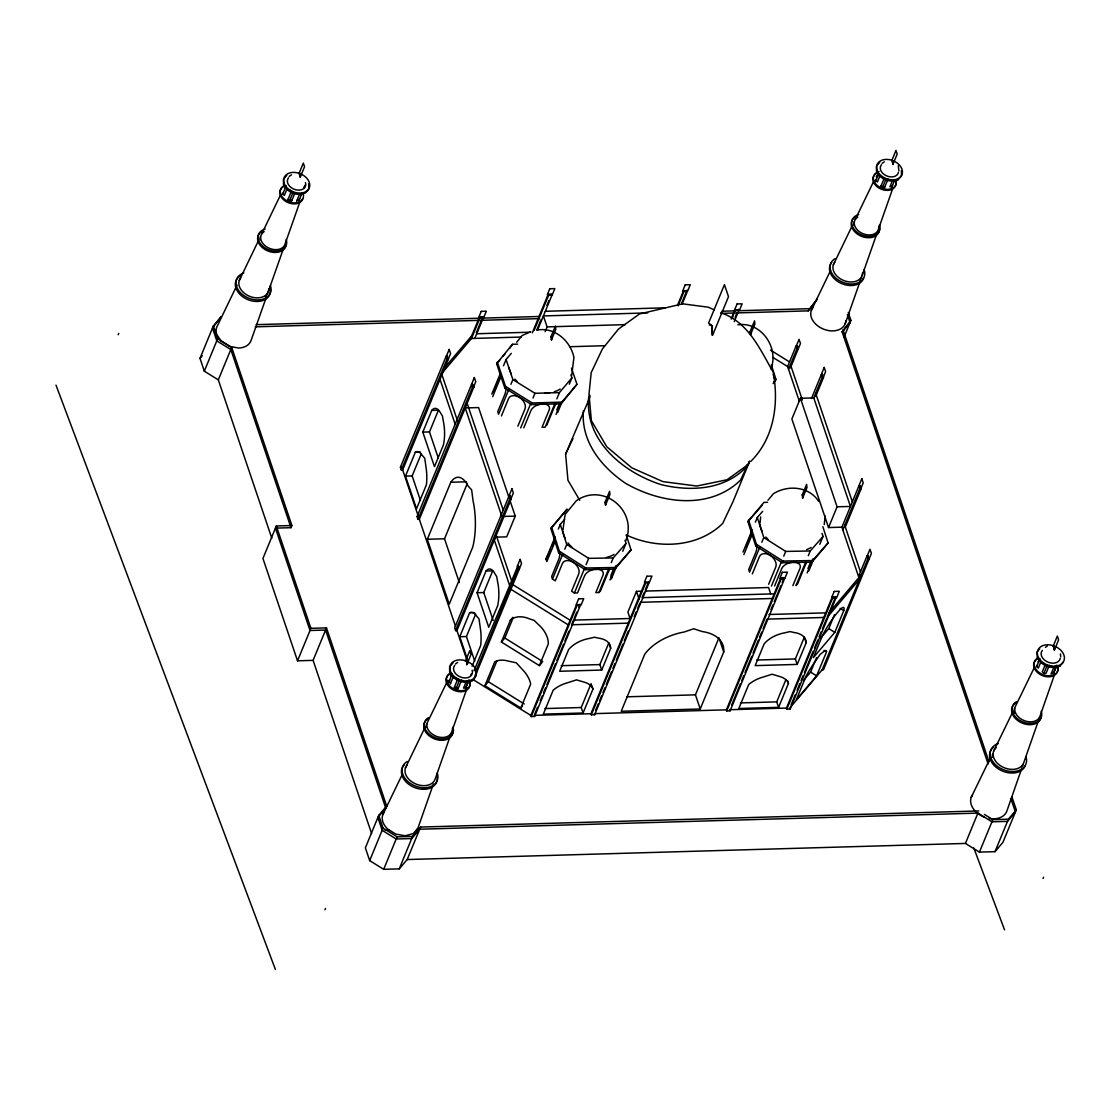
<?xml version="1.0" encoding="UTF-8"?>
<svg xmlns="http://www.w3.org/2000/svg" width="1120" height="1120" viewBox="0 0 1120 1120"><rect width="100%" height="100%" fill="white"/><g stroke="black" fill="none" stroke-linecap="round" stroke-linejoin="round"><path stroke-width="1.5" d="M712.026 335.104L712.054 325.654L708.596 323.106L724.444 284.634L728.504 296.66L712.656 335.132L712.054 325.654L709.324 324.982M1053.122 646.31L1057.35 636.076L1058.624 639.856L1054.41 650.09L1054.424 646.562L1053.206 646.128M893.018 164.178L891.8 160.594L895.972 150.444L897.19 154.042L893.018 164.178L893.06 160.748L891.87 160.398M300.258 177.142L299.04 173.502L303.324 163.086L304.556 166.74L300.258 177.142L300.328 173.642L299.11 173.306M551.53 339.682L551.138 336.476M605.64 504.868L605.304 501.662L609.588 491.274L609.924 494.494L605.472 505.288L605.136 502.082M802.69 497.924L802.354 494.718M563.024 529.676L565.11 514.43L576.436 500.626C603.428 482.132 637.98 510.874 625.73 540.89M760.06 522.732L760.676 516.88M824.25 524.552L825.16 515.956M750.442 334.852L750.274 331.226M571.704 375.41L573.93 357.406C570.444 340.676 554.386 326.648 536.774 330.148M770.938 368.886C779.296 347.746 761.152 321.356 737.87 324.786M470.89 674.94L471.198 674.03M1021.468 769.244L1006.852 811.104A19.11 13.678 22.4 0 1 989.184 818.468M1039.458 717.752L1023.694 762.86A16.128 11.536 22.4 0 1 1001.882 766.612A16.128 11.536 22.4 0 1 996.254 747.558M1054.634 674.296L1039.892 716.478A13.258 9.492 22.4 0 1 1024.324 720.664A13.258 9.492 22.4 0 1 1015.14 706.972L1034.74 666.652M433.384 784.07L417.914 828.156L413.28 833.602L405.202 835.772L395.808 834.106L387.646 829.038A18.816 13.468 22.4 0 1 384.104 812.196M451.15 733.46L435.092 779.226A15.876 11.368 22.4 0 1 414.54 783.412A15.876 11.368 22.4 0 1 406.952 765.268M467.208 687.736L451.612 732.172A13.062 9.338 22.4 0 1 436.268 736.302A13.062 9.338 22.4 0 1 427.238 722.82L447.818 680.288M266.588 296.436L251.034 340.578A18.41 13.174 22.4 0 1 238.588 348.026L229.404 346.388M268.296 291.592L283.864 247.408M299.992 201.642L284.9 244.482A12.782 9.142 22.4 0 1 269.892 248.528A12.782 9.142 22.4 0 1 261.044 235.326L280.882 194.18M845.264 323.526L860.356 280.602M862.064 275.772L876.638 234.29M892.878 188.09L878.206 229.852A12.642 9.044 22.4 0 1 863.352 233.842A12.642 9.044 22.4 0 1 854.602 220.794L873.936 180.81M287.154 188.664L284.368 195.44L282.828 193.984L283.36 192.472M285.25 187.194L284.704 188.706L285.824 185.99M299.642 198.716L299.11 200.228L297.024 200.298M300.986 194.95L301.532 193.438M304.052 187.866L305.032 185.15M449.596 680.106L449.05 681.66L450.618 683.144M451.528 674.716L450.968 676.256L452.088 673.554M466.34 681.338L463.554 688.1L465.682 688.044L469.014 679.728M467.614 682.654L468.16 681.1M876.414 179.074L875.868 180.572L877.394 182.014L880.012 175.686M878.276 173.852L877.324 176.358L877.744 175.35M892.514 185.262L891.982 186.76L889.91 186.816L892.528 180.488M1038.828 660.534L1038.254 662.102L1039.234 659.526M1040.956 661.696L1038.324 668.08L1036.714 666.582L1037.274 665M1055.572 667.59L1056.132 666.008M304.094 187.74L304.346 186.83M465.43 661.15L469.714 650.762L470.974 654.486L466.69 664.874L466.732 661.346L465.514 660.968M118.202 334.726L118.748 333.41M271.824 538.216L218.316 379.862L204.316 371.168L199.99 358.372L213.374 325.892L221.298 316.568L212.492 328.062L216.804 340.858L230.818 349.552L291.004 527.688L275.436 528.136L310.016 630.49L325.584 630.042L385.784 808.192L377.86 817.516L382.186 830.312L396.186 839.006L411.768 838.544L419.678 829.22M204.316 371.168L217.686 338.632L213.374 325.892M282.828 193.984L286.132 185.934M287.784 200.074L291.55 190.932M289.324 201.53L293.062 192.458M291.41 201.474L294.63 193.676M218.316 379.862L231.7 347.382L217.7 338.688M296.604 201.32L299.81 193.522M298.69 201.264L301.882 193.298M231.7 347.382L291.9 525.532L276.332 525.98L262.934 558.46L297.528 660.814L313.096 660.352L326.48 627.886L310.912 628.334L297.528 660.814M291.004 527.688L291.9 525.532M401.338 469.98L447.16 358.792L448.504 358.75L402.668 469.938L401.338 469.98L400.414 467.236L446.236 356.048L447.58 356.006M431.76 410.41A23.548 8.708 88.3 0 1 440.678 413.196L442.428 415.954L443.268 420.868A23.548 8.708 88.3 0 1 443.422 444.948L434.476 466.648L422.8 432.11L431.76 410.41L438.424 410.214L429.478 431.928L438.368 458.234M415.352 452.172A24.248 8.96 88.3 0 1 421.666 454.692L424.746 458.276L426.09 467.74A24.248 8.96 88.3 0 1 426.384 484.848L416.528 508.788L405.482 476.112L415.352 452.172L420.35 452.032M420.434 500.43L412.16 475.916L421.372 453.572M470.288 339.36L479.584 316.792L482.916 316.694L483.294 317.8L474.796 338.394M441.322 373.982L471.464 338.492L479.948 317.898L479.584 316.792M476.28 332.808L482.916 316.694M419.342 519.288L418.012 519.316L417.074 516.572L471.52 384.51L472.85 384.482L473.774 387.212L419.342 519.288L455.462 626.178M418.012 519.316L472.444 387.254L471.52 384.51M571.494 368.116L576.968 384.328L561.176 403.76L531.58 404.614L504.854 388.038L496.636 363.72L512.428 344.288L517.65 344.134M450.8 482.258A43.568 16.1 88.3 0 1 468.048 485.968L471.646 489.888L473.06 500.822A43.568 16.1 88.3 0 1 472.724 547.162L449.232 604.184L427.308 539.266L450.8 482.258L466.298 481.81M491.82 394.114L500.248 373.66M503.496 365.792L506.086 359.506L511.294 353.374M512.428 344.288L509.6 348.46M493.402 392.238L499.24 378.084M492.688 396.676L499.814 379.372A9.814 3.626 88.3 0 1 502.404 377.076M504.854 388.038L505.526 386.386L497.322 362.082M459.326 582.582L444.514 538.776L467.362 483.35M508.984 389.032L498.61 414.204L497.742 411.656L504.882 394.338A9.814 3.626 88.3 0 0 505.974 387.674M510.93 384.314L512.876 379.596L506.086 359.506M532.308 332.836L548.24 294.182L551.572 294.098L551.95 295.19L537.488 330.274M534.086 330.512L548.604 295.288L548.24 294.182M536.97 329.518L540.96 319.858M546.924 305.368L548.926 300.538M501.424 415.954L508.55 398.65A9.814 6.678 40.3 0 1 519.4 397.418A9.814 6.678 40.3 0 1 525.014 408.87L517.888 426.174M545.132 331.674L547.106 326.886L543.396 315.924L647.696 312.914M520.702 427.91L530.432 404.32M533.022 398.02L534.968 393.302L559.426 392.602L571.914 377.888L570.864 374.808M531.58 404.614L532.266 402.976L561.848 402.122L576.968 384.328M324.926 909.762L325.472 908.46M523.81 427.826L530.95 410.522A9.814 5.81 -18.7 0 1 542.668 403.928A9.814 5.81 -18.7 0 1 549.178 409.99L542.038 427.294L545.16 427.21L554.876 403.606M510.454 495.754L509.11 495.796L454.678 627.858L455.602 630.602L456.946 630.56L511.378 498.498L510.034 498.54L455.602 630.602M326.48 627.886L386.68 806.022L378.756 815.346L365.372 847.826L369.684 860.622L383.698 869.316L399.266 868.868L407.19 859.544L420.574 827.064L978.81 810.95M385.784 808.192L386.68 806.022M556.822 398.888L559.426 392.602M486.024 571.032A23.548 8.708 88.3 0 1 494.956 573.818L496.692 576.576L497.546 581.49A23.548 8.708 88.3 0 1 497.7 605.57L488.74 627.284L477.078 592.746L486.024 571.032L492.702 570.836L483.756 592.55L493.192 620.508M468.594 662.872L459.76 636.734L469.616 612.794L474.628 612.654M546.742 425.334L553.882 408.03A9.814 1.554 -58.2 0 1 555.814 404.124M369.684 860.622L383.054 828.086L378.756 815.346M556.78 409.948L559.384 403.648M556.052 414.372L560.602 403.368M557.648 412.51L562.184 401.492M569.324 384.188L571.914 377.888M510.244 501.312L515.242 516.11L506.702 536.844L496.692 537.138M474.712 661.052L466.424 636.538L475.636 614.208M448.63 682.682L451.822 674.702M450.198 684.166L453.404 676.382M454.118 687.848L457.884 678.72M459.438 680.288L455.7 689.332L457.828 689.276L461.594 680.148M383.698 869.316L397.082 836.836L412.58 836.388L420.574 827.064M472.108 666.218L480.662 645.47A24.248 8.96 88.3 0 0 480.354 628.362L479.024 618.898L475.944 615.314A24.248 8.96 88.3 0 0 469.616 612.794M465.682 688.044L468.328 681.618M474.012 670.754L517.846 565.992M475.594 671.888L518.112 568.75L517.188 566.006M579.768 500.318L567.952 480.27L565.6 454.132L590.016 396.984M472.276 679.938L473.606 679.91L519.442 568.708L518.518 565.978M411.698 838.558L412.58 836.388L399.266 868.868M541.926 662.606L539.364 665.616L501.396 642.04L510.342 620.326L512.904 617.316M484.904 685.692L494.76 661.752A24.248 16.492 40.4 0 1 508.55 661.15L516.25 662.802L522.914 670.068A24.248 16.492 40.4 0 1 530.684 684.054L520.814 707.994L484.904 685.692L488.306 681.674L496.86 660.94M501.396 642.04L504.812 638.022L513.114 617.876M550.844 528.514L566.986 509.292L550.844 528.514L558.67 552.832L585.2 569.66L614.894 569.114L631.036 549.892L626.346 535.304M556.514 541.94A9.814 3.556 89 0 0 553.966 544.236L546.826 561.54L546.014 558.978L555.086 536.956M558.334 529.088L560.28 524.37L564.536 519.526M550.872 549.262L546.014 558.978M552.174 546.112L554.12 541.394M558.67 552.832L559.342 551.194L551.516 526.876M609.658 569.492A9.814 1.638 -57.6 0 0 607.712 573.384L600.572 590.688L598.948 592.536L595.826 592.592L602.952 575.288A9.814 5.866 -17.8 0 0 596.414 569.114A9.814 5.866 -17.8 0 0 584.668 575.61L577.528 592.914L574.406 592.984L571.606 591.206L578.746 573.902A9.814 6.65 41.3 0 0 573.188 562.38A9.814 6.65 41.3 0 0 562.408 563.542L555.268 580.846L552.482 579.082L562.856 553.91M564.802 549.192L566.748 544.46L560.28 524.37M677.712 304.766L683.69 290.276L684.054 291.368L678.09 305.858M681.716 303.072L686.364 291.788M682.122 304.094L687.4 291.284L687.022 290.178M539.364 665.616L548.31 643.902A23.548 16.016 40.4 0 0 537.922 624.092L534.156 620.396L529.494 618.856A23.548 16.016 40.4 0 0 510.342 620.326M574.406 592.984L584.78 567.812M586.082 564.662L588.672 558.362L613.214 557.928L625.996 543.396L625.002 540.302M585.2 569.66L585.872 568.008L615.58 567.476L631.036 549.892M531.258 716.562L530.88 715.47L576.716 604.268L577.08 605.374L531.258 716.562L534.59 716.464L580.426 605.276L580.048 604.184L578.732 607.362M534.884 713.748L537.558 707.28M540.218 700.812L542.22 695.954M543.564 692.72L545.552 687.862M546.896 684.628L555.562 663.6M556.892 660.366L563.556 644.182M564.9 640.948L568.89 631.246M574.126 618.534L576.758 612.15M598.948 592.536L608.678 568.932M611.268 562.646L613.214 557.928M613.494 569.156L610.904 575.442L611.73 578.004L610.106 579.852L615.93 565.698M614.894 569.114L615.58 567.476M611.73 578.004L616.91 565.418M622.748 551.264L625.996 543.396M731.15 319.088L735.14 309.414L732.214 318.5M735.154 317.38L737.142 312.55M734.244 321.594L738.85 310.422L738.472 309.316M583.086 712.992L592.956 689.066A24.248 14.364 -18.7 0 0 584.024 682.108L576.534 679.868L568.134 682.57A24.248 14.364 -18.7 0 0 553.182 690.2L543.312 714.14L583.086 712.992L581.238 707.518L591.094 683.578M601.72 670.054L599.872 664.58L608.818 642.866L610.666 648.354L601.72 670.054L559.678 671.272L568.638 649.558A23.548 13.958 -18.7 0 1 589.372 638.442L594.482 637.224L598.71 638.176A23.548 13.958 -18.7 0 1 610.666 648.354M641.676 591.192L636.454 591.346L627.914 612.08L630.028 618.338M591.304 714.826L590.94 713.734L645.372 581.672L645.736 582.764L591.304 714.826L594.65 714.728L649.082 582.666L648.704 581.574L645.386 589.624M595.602 710.402L598.276 703.934M599.606 700.686L601.608 695.842M602.938 692.608L604.94 687.75M606.27 684.516L611.604 671.566M612.948 668.332L614.95 663.488M616.28 660.254L622.944 644.07M624.274 640.836L628.278 631.134M634.242 616.658L636.216 611.87M637.532 608.678L639.506 603.904M644.07 592.844L642.068 597.66L774.186 593.852M773.122 383.628L776.006 379.47L771.316 364.882M808.22 310.87L817.026 299.376L808.22 310.87L721 313.376M799.4 401.422L787.626 366.548L796.11 345.954L797.44 345.912L798.364 348.656L797.034 348.698L788.55 369.292M749.532 461.524L732.97 501.718L722.68 523.46C697.452 548.128 656.908 549.374 626.206 534.94M790.398 367.99L800.464 343.476L799.05 339.318L796.572 345.324L797.986 349.496M875.462 181.58L878.458 174.3M880.782 186.592L884.464 177.674M882.308 188.02L885.948 179.186M884.38 187.964L888.048 179.046M822.864 526.736L828.086 542.962L811.944 562.17L782.236 562.716L755.706 545.888L747.88 521.57L764.022 502.348L767.522 502.292M822.724 374.374L821.38 374.416L822.304 377.16L813.764 397.894L800.422 398.272L791.868 419.006L828.548 527.562L841.89 527.17L858.984 485.702L860.314 485.66L861.238 488.404L845.306 527.058M891.562 187.754L894.558 180.488M743.05 552.034L752.136 530.012M755.37 522.144L757.316 517.426L762.636 511.378M745.976 547.036L751.814 532.882M743.876 554.596L751.002 537.292A9.814 3.556 89 0 1 753.564 535.01M811.482 398.44L821.38 374.416M848.232 312.396L850.92 320.348L842.128 331.898L988.134 764.05M815.682 396.438L823.648 377.118L822.304 377.16M755.706 545.888L756.392 544.25L748.566 519.932M700.224 708.988L695.45 694.848L718.942 637.826L723.73 651.98L700.224 708.988L621.222 711.27L644.728 654.262A43.568 25.816 -18.7 0 1 683.97 632.058L693.7 628.768L702.058 631.526A43.568 25.816 -18.7 0 1 723.73 651.98M844.13 336.938L850.92 320.348M759.892 546.966L749.518 572.138L748.692 569.576L755.832 552.272A9.814 3.556 89 0 0 756.966 545.594M761.838 542.248L763.784 537.53L757.316 517.426M752.318 573.902L759.444 556.598A9.814 6.65 41.3 0 1 770.224 555.45A9.814 6.65 41.3 0 1 775.782 566.958L768.656 584.262M771.442 586.04L781.172 562.436M783.762 556.15L785.708 551.418L810.25 550.984L823.032 536.452L822.038 533.358M782.236 562.716L782.922 561.064L812.616 560.532L828.086 542.962M774.578 585.984L781.704 568.68A9.814 5.866 -17.8 0 1 793.464 562.17A9.814 5.866 -17.8 0 1 800.002 568.344L792.862 585.648M726.39 709.828L780.822 577.752L784.154 577.654L784.532 578.76L730.1 710.822L726.754 710.92L726.39 709.828L594.272 713.636L594.65 714.728M726.754 710.92L781.186 578.858L780.822 577.752M731.724 704.872L740.39 683.844M741.734 680.61L743.722 675.752M745.066 672.518L751.73 656.334M753.06 653.1L758.394 640.164M759.724 636.93L761.726 632.072M763.07 628.838L767.06 619.136L823.802 617.47M770.952 609.7L772.94 604.884M774.256 601.692L780.864 585.662M782.18 582.47L784.154 577.654M805.714 561.988L795.984 585.592L797.622 583.744L804.748 566.44A9.814 1.638 -57.6 0 1 806.694 562.548M808.304 555.702L810.25 550.984M807.94 568.512L810.544 562.212M807.142 572.922L812.98 558.754M811.944 562.17L812.616 560.532M808.766 571.06L813.316 560.056M819.798 544.32L823.032 536.452M828.548 527.562L837.088 506.814L800.422 398.272M842.814 529.914L859.908 488.446L858.984 485.702M778.582 707.35L788.452 683.41A24.248 14.364 -18.7 0 0 779.52 676.466L772.044 674.226L763.63 676.928A24.248 14.364 -18.7 0 0 748.692 684.558L738.822 708.498L778.582 707.35L776.734 701.876L785.946 679.532M797.216 664.412L795.368 658.938L804.314 637.224L806.176 642.698L797.216 664.412L755.188 665.63L764.134 643.916A23.548 13.958 -18.7 0 1 784.868 632.8L789.992 631.582L794.206 632.534A23.548 13.958 -18.7 0 1 806.176 642.698M786.478 708.092L832.3 596.862L835.632 596.778L835.996 597.87L790.174 709.058L786.828 709.156L786.464 708.064L729.722 709.73L730.1 710.822M786.828 709.156L832.664 597.968L832.3 596.862M791.112 704.76L795.13 695.016M797.118 690.2L799.806 683.69M801.108 680.484L803.138 675.612M804.44 672.406L813.134 651.336M814.478 648.102L817.81 640.024M819.112 636.804L821.142 631.932M822.444 628.726L826.476 618.982M835.632 596.778L827.148 617.372L859.488 579.25M803.838 680.078L810.6 672.098L816.522 657.748M820.862 637.938L828.772 628.628L834.526 614.67M826.504 651.91A24.248 3.822 -58.2 0 0 823.41 651.798L820.092 654.43L815.304 661.36A24.248 3.822 -58.2 0 0 806.19 675.836L796.334 699.762L816.634 675.85L826.504 651.91L824.082 650.412M843.752 610.652A23.548 3.71 -58.2 0 0 839.79 609.84L835.03 615.454A23.548 3.71 -58.2 0 0 822.29 635.936L813.344 657.65L834.806 632.366L843.752 610.652L840.14 608.412M868.378 555.87L867.048 555.912L858.564 576.506L841.89 527.17M790.174 709.058L789.796 707.966L822.15 669.844L867.972 558.656L867.048 555.912M1036.714 666.582L1039.906 658.616M965.426 843.43L977.914 813.106L991.928 821.8L1007.496 821.352L1015.42 812.028L1011.094 799.232L1011.99 797.076L1016.316 809.858L1002.918 842.338L995.008 851.662L979.426 852.11L965.426 843.43L407.19 859.544M1044.932 665.448L1042.3 671.832L1043.91 673.344L1046.066 673.274L1049.356 665.294M1043.91 673.344L1047.158 665.434M1051.036 674.128L1054.088 666.736M979.426 852.11L992.824 819.644L1008.322 819.196L1016.316 809.858M1053.192 674.072L1056.874 665.154L1053.612 673.064L1051.442 673.12M995.008 851.662L1008.392 819.182M1043.042 878.514L1043.574 877.198M590.016 395.36L588.546 398.468C585.354 441.56 623.854 472.78 661.43 484.722C690.396 491.582 723.52 490.112 745.626 467.796L747.096 464.688M565.6 454.132L572.95 438.606M749.392 461.412L740.572 480.06C709.562 510.44 660.38 503.426 625.688 483.378C601.482 467.068 580.93 441.7 583.394 410.97M749.812 461.3L748.328 464.45L727.02 479.766L696.78 486.038L662.928 481.614L631.792 467.81L606.788 446.782L591.374 420.644L588.994 394.128L591.206 372.61L602.378 348.992L618.492 329.056L639.492 313.964L682.612 303.842L708.232 307.188L714.504 309.974M237.048 285.096L216.65 327.376A18.41 13.174 22.4 0 0 216.734 334.474L221.41 341.432M239.288 280.448L258.174 241.262M382.788 814.674L402.458 774.046M405.454 767.844L425.124 727.174M811.272 310.464L830.438 270.802M833.364 264.754L851.816 226.576M971.194 797.398L990.626 757.4M993.594 751.296L1013.068 711.27M750.778 461.412C774.228 438.144 779.002 403.592 773.206 372.246C760.046 349.188 748.076 321.706 720.776 312.746M516.67 342.258L522.046 335.622L530.726 331.702M767.97 500.234L773.472 493.682C787.85 484.68 808.878 486.332 818.622 501.256M849.996 322.546L842.128 331.898L850.038 322.574L847.336 314.552M286.79 175.378L283.458 179.298L283.528 184.52C287.168 192.528 297.36 196.616 305.438 192.934L308.77 189.014L308.714 183.792M199.99 358.372L202.258 355.712M444.346 368.032L473.382 333.844M496.636 363.72L499.884 359.912M503.118 356.09L505.274 353.556M453.012 662.858L449.61 666.876L449.666 672.21C453.404 680.386 463.806 684.572 472.066 680.806L475.468 676.802L475.44 674.128M879.746 162.316L876.456 166.194L876.512 171.346C880.124 179.27 890.204 183.33 898.184 179.676L901.488 175.798L901.418 170.632M876.232 176.778L877.856 174.86M520.814 707.994L522.522 705.978M829.052 612.724L861.406 574.616M1039.766 648.802L1037.176 651.854L1037.232 657.272C1041.012 665.574 1051.596 669.83 1059.968 666.008L1063.426 661.934M773.794 381.976L776.006 379.47M747.88 521.57L762.244 505.246M289.17 176.442L291.452 174.804M882.084 163.408L884.338 161.784M455.42 664.02L457.744 662.34M1045.394 647.332L1047.27 646.114M292.852 193.298L296.002 193.2M885.738 180.04L890.4 179.9M893.522 179.816L898.184 179.676M291.83 200.438L289.744 200.508L288.204 199.052M884.786 186.97L882.728 187.026L881.202 185.584M548.604 295.288L551.95 295.19M684.054 291.368L687.4 291.284M545.314 311.29L665.252 307.818M479.948 317.898L483.294 317.8M735.504 310.52L738.85 310.422M256.116 324.66L479.402 318.22M482.888 318.122L538.72 316.498M721.882 311.22L735.84 310.814M739.34 310.716L809.116 308.7M255.22 326.83L539.574 318.626M547.106 326.886L625.324 324.632M476.714 333.746L529.984 332.22M471.464 338.492L521.206 337.05M569.842 346.724L604.618 345.716M472.444 387.254L473.774 387.212M422.8 432.11L429.478 431.928M400.414 467.236L401.744 467.208M405.482 476.112L412.16 475.916M859.908 488.446L861.238 488.404M417.074 516.572L418.418 516.544L402.668 469.938M503.566 516.446L515.242 516.11M837.088 506.814L850.444 506.436L813.764 397.894M427.308 539.266L444.514 538.776M518.112 568.75L519.442 568.708M867.972 558.656L869.316 558.614M645.736 582.764L649.082 582.666M781.186 578.858L784.532 578.76M477.078 592.746L483.756 592.55M645.148 591.094L768.572 587.524L770.686 593.796M640.164 602.308L772.282 598.486M832.664 597.968L835.996 597.87M577.08 605.374L580.426 605.276M630.196 618.492L573.468 620.13L571.564 624.778L628.278 623.14M768.978 614.502L825.72 612.864M459.76 636.734L466.424 636.538M561.19 665.686L599.872 664.58M756.7 660.044L795.368 658.938M822.15 669.844L823.48 669.802L871.402 553.448L869.988 549.276L867.51 555.296L868.924 559.454M459.2 681.17L462.42 681.086M468.846 680.89L472.066 680.806M1046.906 666.372L1051.806 666.232M1055.068 666.148L1059.968 666.008M458.248 688.254L456.12 688.31L454.538 686.826M626.752 696.822L695.45 694.848M544.922 708.568L581.238 707.518M740.432 702.912L776.734 701.876M590.94 713.734L534.226 715.372L534.59 716.464M385.056 830.228L389.368 830.102M416.934 829.304L977.914 813.106M286.958 189.644L290.346 190.246M1040.802 662.592L1043.602 663.096M453.18 677.446L455.952 677.936M770.448 350.07L789.53 361.914M772.94 357.434L787.626 366.548M512.876 379.596L534.968 393.302M505.526 386.386L532.266 402.976M828.772 628.628L834.806 632.366M810.6 672.098L816.634 675.85M984.41 814.422L992.824 819.644M221.298 341.278L229.6 346.43M383.082 828.142L397.082 836.836M512.862 584.668L570.136 620.228M510.972 589.33L568.232 624.876M504.812 638.022L542.766 661.598M488.306 681.674L524.23 703.976M473.634 679.924L530.88 715.47M763.784 537.53L785.708 551.418M756.392 544.25L782.922 561.064M566.748 544.46L588.672 558.362M559.342 551.194L585.872 568.008M973.826 848.022L1004.556 929.866M56 385.14L275.436 969.556M1053.556 647.556L1054.382 650.034M843.01 329.728L989.03 761.894M815.668 393.246L852.348 501.802M796.11 345.954L797.034 348.698M790.454 364.644L802.396 399.994M844.732 525.266L860.468 571.872M787.528 680.68L788.452 683.41M636.454 591.346L639.1 599.172M591.556 684.95L592.956 689.066M509.11 495.796L510.034 498.54M509.138 498.022L478.576 407.568L465.234 407.946L501.9 516.502M467.138 403.312L503.258 510.216M446.236 356.048L447.16 358.792M441.924 374.71L457.674 421.302M511.42 580.342L496.216 535.332L494.284 539.966L510.02 586.572M440.006 379.344L455.21 424.34M456.946 630.56L466.718 659.484M276.332 525.98L310.912 628.334M313.096 660.352L371.616 833.56M773.248 374.626L775.334 381.108M552.482 579.082L551.656 576.52L558.782 559.216A9.814 3.556 89 0 0 559.93 552.538M898.254 165.816L898.94 170.842M1060.444 653.898L1060.71 656.838M855.302 219.394A12.642 9.044 22.4 0 1 857.71 217.14M862.526 272.902A15.372 11.004 22.4 0 1 844.004 280.63A15.372 11.004 22.4 0 1 834.82 262.262M894.348 161.266A13.412 9.604 22.4 0 1 897.946 178.738A13.412 9.604 22.4 0 1 876.932 169.54A13.412 9.604 22.4 0 1 892.766 160.58M895.944 179.942A11.956 8.554 22.4 0 1 888.888 189.308A11.956 8.554 22.4 0 1 874.454 182.154A11.956 8.554 22.4 0 1 879.004 171.528M992.53 757.442A16.226 11.606 22.4 0 1 992.502 754.236M1023.162 764.414A16.226 11.606 22.4 0 1 1021.636 767.046M984.41 817.138A19.11 13.678 22.4 0 1 972.524 794.892M426.3 727.384A13.132 9.394 22.4 0 1 426.636 724.052M452.396 728.336A15.148 10.85 22.4 0 1 434.672 738.962A15.148 10.85 22.4 0 1 427.91 718.928M452.914 727.076A15.148 10.85 22.4 0 1 435.19 737.702A15.148 10.85 22.4 0 1 428.428 717.668M467.754 661.64A13.846 9.912 22.4 0 1 471.982 679.756A13.846 9.912 22.4 0 1 450.142 670.446A13.846 9.912 22.4 0 1 466.452 661.094M853.692 225.218A12.712 9.1 22.4 0 1 854.028 221.998M1057.364 666.918A12.53 8.974 22.4 0 1 1042.692 675.696A12.53 8.974 22.4 0 1 1037.092 659.134M1057.784 665.91A12.53 8.974 22.4 0 1 1043.112 674.688A12.53 8.974 22.4 0 1 1037.512 658.126M1040.788 718.466A15.386 11.018 22.4 0 1 1019.13 721.546A15.386 11.018 22.4 0 1 1015.84 702.982M1041.236 711.298A15.386 11.018 22.4 0 1 1023.232 722.092A15.386 11.018 22.4 0 1 1016.358 701.75M861.518 277.312A15.47 11.06 22.4 0 1 860.062 279.818M1055.586 646.59A14.07 10.066 22.4 0 1 1059.87 664.986A14.07 10.066 22.4 0 1 1037.68 655.522A14.07 10.066 22.4 0 1 1054.256 646.03M1025.374 765.394A18.9 13.524 22.4 0 1 999.6 769.664A18.9 13.524 22.4 0 1 993.51 747.236M1025.92 756.602A18.9 13.524 22.4 0 1 1015.056 771.386A18.9 13.524 22.4 0 1 992.208 760.606A18.9 13.524 22.4 0 1 998.284 743.554M1014.622 713.328A13.342 9.548 22.4 0 1 1014.552 708.19M863.632 278.236A18.018 12.894 22.4 0 1 840.322 282.982A18.018 12.894 22.4 0 1 831.698 262.402M864.164 269.794A18.018 12.894 22.4 0 1 843.094 282.422A18.018 12.894 22.4 0 1 835.058 258.622M878.962 226.142A14.672 10.5 22.4 0 1 861.798 236.432A14.672 10.5 22.4 0 1 855.246 217.042M879.48 224.924A14.672 10.5 22.4 0 1 870.8 236.432A14.672 10.5 22.4 0 1 853.09 227.64A14.672 10.5 22.4 0 1 858.662 214.592M469.364 682.01A12.348 8.834 22.4 0 1 454.916 690.662A12.348 8.834 22.4 0 1 449.4 674.352M469.784 680.988A12.348 8.834 22.4 0 1 455.336 689.64A12.348 8.834 22.4 0 1 449.834 673.33M845.81 320.838A18.214 13.034 22.4 0 1 823.424 329.098A18.214 13.034 22.4 0 1 812.994 307.51M895.538 180.936A11.956 8.554 22.4 0 1 881.552 189.308A11.956 8.554 22.4 0 1 876.218 173.516M898.45 172.284A9.478 6.776 22.4 0 1 886.494 175.826A9.478 6.776 22.4 0 1 881.454 164.752M1042.356 650.37A9.94 7.112 22.4 0 0 1045.996 661.122A9.94 7.112 22.4 0 0 1060.234 658.294M454.776 665.392A9.786 7 22.4 0 0 458.332 675.976A9.786 7 22.4 0 0 471.198 675.584A9.786 7 22.4 0 0 472.094 670.208M436.632 774.592A18.606 13.314 22.4 0 1 416.696 788.27A18.606 13.314 22.4 0 1 404.236 764.862M437.262 773.052A18.606 13.314 22.4 0 1 415.506 786.1A18.606 13.314 22.4 0 1 407.19 761.516M517.104 381.43A30.8 22.05 22.4 0 1 514.92 379.106M511.35 373.94A30.8 22.05 22.4 0 1 509.026 367.64M614.04 554.414A30.8 22.05 22.4 0 1 606.396 557.438M572.264 547.554A30.8 22.05 22.4 0 1 567.98 542.892M565.46 538.916A30.8 22.05 22.4 0 1 562.996 531.076M560.168 389.074A30.8 22.05 22.4 0 1 554.232 391.748M549.556 392.728A30.8 22.05 22.4 0 1 544.628 392.98M811.09 547.484A30.8 22.05 22.4 0 1 806.694 549.57M768.026 539.406A30.8 22.05 22.4 0 1 765.87 537.068M762.384 531.874A30.8 22.05 22.4 0 1 759.92 524.034M268.772 288.68A15.54 11.13 22.4 0 1 250.04 296.492A15.54 11.13 22.4 0 1 240.744 277.928M285.726 246.47A14.84 10.612 22.4 0 1 264.852 249.438A14.84 10.612 22.4 0 1 261.688 231.546M260.12 239.82A12.852 9.198 22.4 0 1 260.442 236.558M286.188 239.498A14.84 10.612 22.4 0 1 277.41 251.132A14.84 10.612 22.4 0 1 259.504 242.256A14.84 10.612 22.4 0 1 265.146 229.054M303.114 193.34A12.082 8.652 22.4 0 1 288.988 201.81A12.082 8.652 22.4 0 1 283.584 185.836M302.75 199.01A12.082 8.652 22.4 0 1 285.74 201.432A12.082 8.652 22.4 0 1 283.164 186.858M305.452 182.56A9.576 6.86 22.4 0 1 295.428 189.672A9.576 6.86 22.4 0 1 288.54 177.828M261.744 233.912A12.782 9.142 22.4 0 1 264.18 231.63M270.424 285.544A18.214 13.034 22.4 0 1 259.952 299.81A18.214 13.034 22.4 0 1 237.944 289.422A18.214 13.034 22.4 0 1 243.81 272.972M301.56 174.3A13.566 9.702 22.4 0 1 305.2 191.968A13.566 9.702 22.4 0 1 283.962 182.672A13.566 9.702 22.4 0 1 299.964 173.6M269.794 287.098A18.214 13.034 22.4 0 1 248.486 299.866A18.214 13.034 22.4 0 1 240.352 275.786M267.736 293.16A15.638 11.186 22.4 0 1 265.16 296.786M750.834 331.898L750.61 334.446L754.894 324.058L754.544 320.852L750.106 331.646L750.834 331.898M551.712 337.148L551.362 340.102L555.8 329.308L555.408 326.088L550.956 336.896L551.712 337.148M802.9 495.39L802.522 498.344L806.974 487.55L806.624 484.344L802.172 495.138L802.9 495.39M449.176 349.412L446.698 355.432L448.112 359.59L450.59 353.584L449.176 349.412M481.25 311.36L478.772 317.366L483.84 317.226L486.318 311.206L481.25 311.36M474.348 377.552L471.87 383.558L473.27 387.73L475.748 381.71L474.348 377.552M549.766 288.75L547.288 294.77L552.356 294.616L554.834 288.61L549.766 288.75M511.952 488.838L509.46 494.844L510.874 499.016L513.352 492.996L511.952 488.838M520.128 559.37L517.65 565.39L519.05 569.562L521.528 563.542L520.128 559.37M685.216 284.844L682.738 290.864L687.806 290.71L690.284 284.704L685.216 284.844M578.648 598.822L576.17 604.842L581.238 604.702L583.716 598.682L578.648 598.822M737.072 303.968L734.594 309.988L739.662 309.848L742.14 303.828L737.072 303.968M646.898 576.226L644.42 582.246L649.488 582.106L651.966 576.086L646.898 576.226M824.208 367.444L821.73 373.464L823.144 377.636L825.622 371.616L824.208 367.444M782.348 572.32L779.87 578.34L784.938 578.186L787.43 572.18L782.348 572.32M861.812 478.73L859.334 484.75L860.748 488.922L863.226 482.902L861.812 478.73M834.218 591.43L831.74 597.436L836.822 597.296L839.3 591.276L834.218 591.43"/></g></svg>
